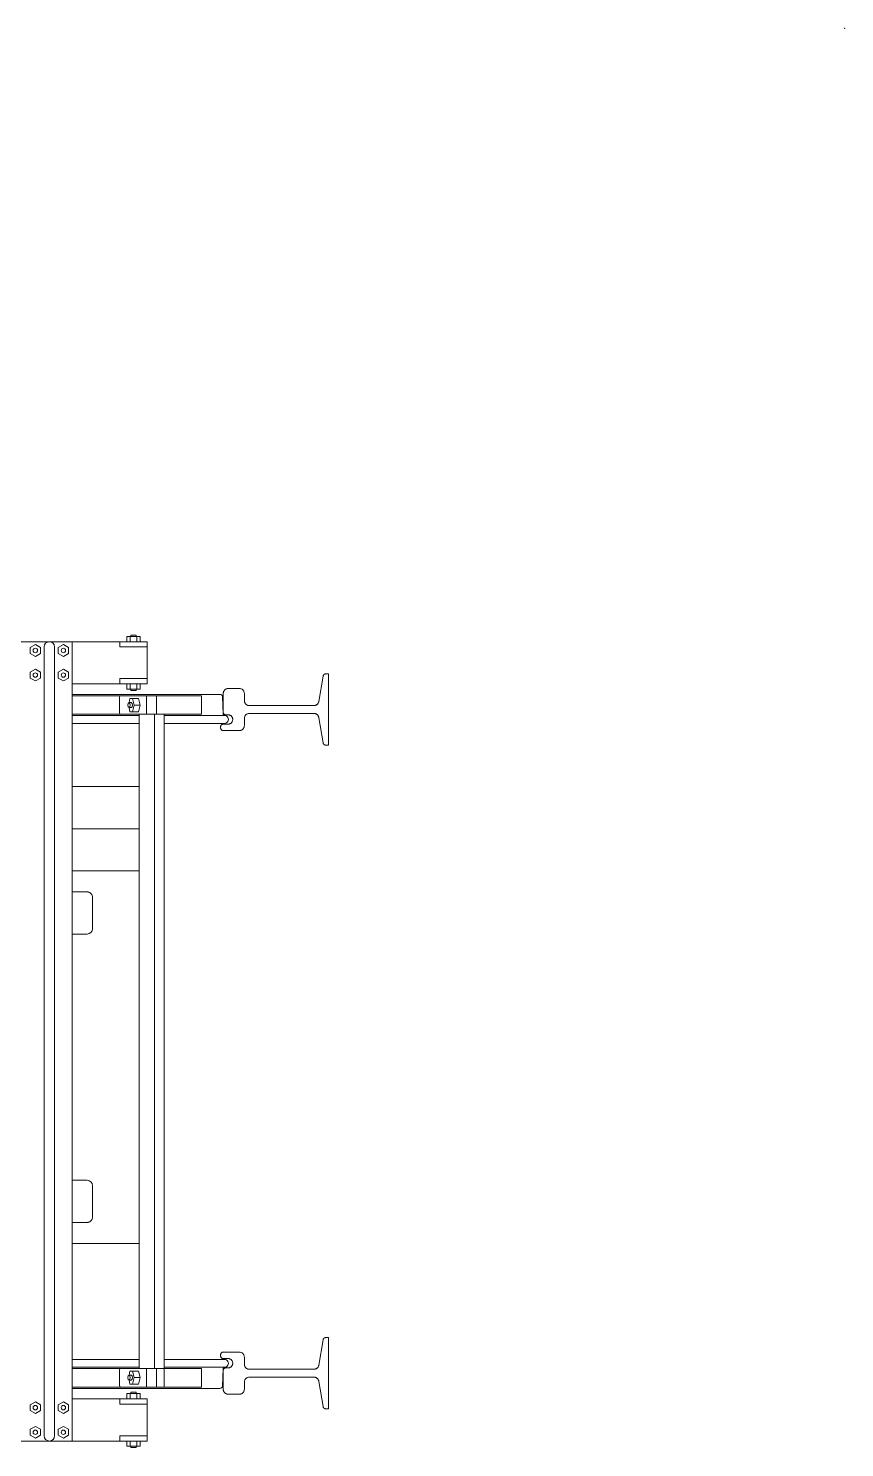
# Model space of a CAD drawing. Header units: inches. Extents: x 0 to 22, y 0 to 17.
# Drawn here: x 20.389 to 22, y 14.198 to 17 of the extents above; entities that cross this region are included whole.
import ezdxf

# ---------------------------------------------------------------- set-up
doc = ezdxf.new("R2010")
doc.units = ezdxf.units.IN
doc.header["$LTSCALE"] = 100
doc.header["$MEASUREMENT"] = 0
doc.linetypes.add('ACAD_ISO03W100', pattern=[30, 12, -18])
for name, color, linetype, lineweight in [('2-FRAMEDOTS', 7, 'Continuous', 0), ('RAIL', 7, 'Continuous', 0), ('TRUCK', 7, 'Continuous', 0)]:
    doc.layers.add(name, color=color, linetype=linetype, lineweight=lineweight)

msp = doc.modelspace()

# ---------------------------------------------------------------- linework, layer by layer
at = {"layer": '2-FRAMEDOTS', "color": 7, "linetype": 'Continuous'}
msp.add_point((22, 17), dxfattribs=at)
at = {"layer": 'RAIL', "color": 7, "linetype": 'ACAD_ISO03W100'}
for p, q in [((20.96238, 15.67137), (20.9708, 15.72127)), ((20.97573, 15.72543), (20.98177, 15.72543)), ((20.78377, 15.69683), (20.80537, 15.69683)), ((20.77877, 15.64477), (20.78324, 15.64477)), ((20.82537, 15.66303), (20.95252, 15.66303)), ((20.82537, 15.64743), (20.95254, 15.64743)), ((20.9624, 15.63909), (20.97078, 15.58921)), ((20.77357, 15.62635), (20.78324, 15.62635)), ((20.77357, 15.61363), (20.80537, 15.61363)), ((20.97571, 15.58503), (20.98177, 15.58503)), ((20.9624, 14.36106), (20.97078, 14.41095)), ((20.97571, 14.41512), (20.98177, 14.41512)), ((20.77357, 14.38652), (20.80537, 14.38652)), ((20.77357, 14.37381), (20.78324, 14.37381)), ((20.77877, 14.35539), (20.78324, 14.35539)), ((20.82537, 14.35272), (20.95254, 14.35272)), ((20.82537, 14.33712), (20.95252, 14.33712)), ((20.96238, 14.32879), (20.9708, 14.27889)), ((20.78377, 14.30332), (20.80537, 14.30332)), ((20.97573, 14.27472), (20.98177, 14.27472))]:
    msp.add_line(p, q, dxfattribs=at)
at = {"layer": 'RAIL'}
for p, q in [((20.98177, 15.72543), (20.98177, 15.58503)), ((20.77377, 15.68683), (20.77377, 15.64977)), ((20.81537, 15.68683), (20.81537, 15.67303)), ((20.81537, 15.63743), (20.81537, 15.62363)), ((20.76857, 15.62135), (20.76857, 15.61863)), ((20.98177, 14.27472), (20.98177, 14.41512)), ((20.76857, 14.37881), (20.76857, 14.38152)), ((20.81537, 14.36272), (20.81537, 14.37652)), ((20.77377, 14.31332), (20.77377, 14.35039)), ((20.81537, 14.31332), (20.81537, 14.32712))]:
    msp.add_line(p, q, dxfattribs=at)
at = {"layer": 'RAIL', "color": 7, "linetype": 'ACAD_ISO03W100'}
for centre, radius, start, end in [((20.97573, 15.72043), 0.005, 90, 170.41684), ((20.78377, 15.68683), 0.01, 90, 180), ((20.80537, 15.68683), 0.01, 0, 90), ((20.82537, 15.67303), 0.01, 180, 270), ((20.95252, 15.67303), 0.01, -90, -9.58316), ((20.77877, 15.64977), 0.005, 180, 270), ((20.78324, 15.63556), 0.00921, -90, 90), ((20.82537, 15.63743), 0.01, 90, 180), ((20.95254, 15.63743), 0.01, 9.53658, 90), ((20.77357, 15.62135), 0.005, 90, 180), ((20.77357, 15.61863), 0.005, 180, 270), ((20.80537, 15.62363), 0.01, -90, 0), ((20.97571, 15.59003), 0.005, -170.46342, -90), ((20.97571, 14.41012), 0.005, 90, 170.46342), ((20.77357, 14.38152), 0.005, 90, 180), ((20.77357, 14.37881), 0.005, 180, 270), ((20.80537, 14.37652), 0.01, 0, 90), ((20.77877, 14.35039), 0.005, 90, 180), ((20.78324, 14.3646), 0.00921, -90, 90), ((20.82537, 14.36272), 0.01, 180, 270), ((20.95254, 14.36272), 0.01, -90, -9.53658), ((20.82537, 14.32712), 0.01, 90, 180), ((20.95252, 14.32712), 0.01, 9.58316, 90), ((20.78377, 14.31332), 0.01, 180, 270), ((20.80537, 14.31332), 0.01, -90, 0), ((20.97573, 14.27972), 0.005, -170.41684, -90)]:
    msp.add_arc(centre, radius, start, end, dxfattribs=at)
at = {"layer": 'TRUCK', "color": 7, "linetype": 'Continuous'}
for p, q in [((20.18278, 15.78912), (20.43062, 15.78912)), ((20.62349, 15.78912), (20.43042, 15.78912)), ((20.62349, 15.77872), (20.56993, 15.77872)), ((20.61007, 15.79952), (20.58331, 15.79952)), ((20.58331, 15.79952), (20.58331, 15.78912)), ((20.59005, 15.79952), (20.59005, 15.78912)), ((20.60195, 15.80212), (20.59128, 15.80212)), ((20.59128, 15.80212), (20.59128, 15.79952)), ((20.60195, 15.80212), (20.60195, 15.79952)), ((20.60339, 15.79952), (20.60339, 15.78912)), ((20.61007, 15.79952), (20.61007, 15.78912)), ((20.62349, 15.70592), (20.47562, 15.70592)), ((20.62349, 15.71632), (20.56993, 15.71632)), ((20.58331, 15.69563), (20.58331, 15.70603)), ((20.61007, 15.69563), (20.58331, 15.69563)), ((20.59005, 15.69563), (20.59005, 15.70603)), ((20.59128, 15.69303), (20.59128, 15.69563)), ((20.60195, 15.69303), (20.59128, 15.69303)), ((20.60195, 15.69303), (20.60195, 15.69563)), ((20.60339, 15.69563), (20.60339, 15.70603)), ((20.61007, 15.69563), (20.61007, 15.70603)), ((20.76728, 15.68512), (20.47562, 15.68512)), ((20.73076, 15.68252), (20.47562, 15.68252)), ((20.569, 15.67994), (20.569, 15.64874)), ((20.58598, 15.68254), (20.57038, 15.68254)), ((20.58775, 15.66886), (20.58935, 15.67696)), ((20.59486, 15.67696), (20.59779, 15.66393)), ((20.59486, 15.65094), (20.59779, 15.66397)), ((20.59779, 15.66393), (20.59779, 15.66393)), ((20.6066, 15.67696), (20.60954, 15.66393)), ((20.6066, 15.65093), (20.60954, 15.66397)), ((20.60968, 15.66393), (20.60968, 15.66393)), ((20.62233, 15.68254), (20.62233, 15.64614)), ((20.64179, 15.68254), (20.64179, 15.64614)), ((20.73076, 15.68252), (20.73076, 15.64612)), ((20.73076, 15.64612), (20.47562, 15.64612)), ((20.60776, 15.64352), (20.47562, 15.64352)), ((20.58775, 15.65904), (20.58935, 15.65094)), ((20.60776, 14.35398), (20.60776, 15.64612)), ((20.63793, 14.35398), (20.63793, 15.64612)), ((20.65699, 14.31758), (20.65699, 15.64612)), ((20.77622, 15.64352), (20.65699, 15.64352)), ((20.60776, 15.62792), (20.47562, 15.62792)), ((20.77622, 15.62792), (20.65699, 15.62792)), ((20.60776, 15.50318), (20.47562, 15.50318)), ((20.60776, 15.41998), (20.47562, 15.41998)), ((20.60776, 15.33678), (20.47562, 15.33678)), ((20.50524, 15.29512), (20.47562, 15.29512)), ((20.50524, 15.21192), (20.47562, 15.21192)), ((20.50524, 14.72578), (20.47562, 14.72578)), ((20.50524, 14.64258), (20.47562, 14.64258)), ((20.60776, 14.60098), (20.47562, 14.60098)), ((20.60776, 14.37218), (20.47562, 14.37218)), ((20.60776, 14.35658), (20.47562, 14.35658)), ((20.5716, 14.35398), (20.47562, 14.35398)), ((20.569, 14.32018), (20.569, 14.35138)), ((20.73076, 14.35398), (20.5716, 14.35398)), ((20.58775, 14.34108), (20.58935, 14.34918)), ((20.59486, 14.34918), (20.59779, 14.33615)), ((20.6066, 14.34919), (20.60954, 14.33615)), ((20.62233, 14.31758), (20.62233, 14.35398)), ((20.64179, 14.31758), (20.64179, 14.35398)), ((20.77622, 14.37218), (20.65699, 14.37218)), ((20.77622, 14.35658), (20.65699, 14.35658)), ((20.73076, 14.31758), (20.73076, 14.35398)), ((20.58775, 14.33126), (20.58935, 14.32316)), ((20.59486, 14.32316), (20.59779, 14.33619)), ((20.59779, 14.33619), (20.59779, 14.33619)), ((20.6066, 14.32316), (20.60954, 14.33619)), ((20.60968, 14.33619), (20.60968, 14.33619)), ((20.5716, 14.31758), (20.47562, 14.31758)), ((20.76728, 14.31498), (20.47562, 14.31498)), ((20.62349, 14.29418), (20.47562, 14.29418)), ((20.58598, 14.31758), (20.57038, 14.31758)), ((20.73076, 14.31758), (20.5716, 14.31758)), ((20.61007, 14.30478), (20.58331, 14.30478)), ((20.58331, 14.30478), (20.58331, 14.29438)), ((20.59005, 14.30478), (20.59005, 14.29438)), ((20.60195, 14.30738), (20.59128, 14.30738)), ((20.59128, 14.30738), (20.59128, 14.30478)), ((20.60195, 14.30738), (20.60195, 14.30478)), ((20.60339, 14.30478), (20.60339, 14.29438)), ((20.61007, 14.30478), (20.61007, 14.29438)), ((20.62349, 14.28378), (20.56993, 14.28378)), ((20.18278, 14.21098), (20.43062, 14.21098)), ((20.62349, 14.21098), (20.43042, 14.21098)), ((20.62349, 14.22138), (20.56993, 14.22138)), ((20.58331, 14.20058), (20.58331, 14.21098)), ((20.59005, 14.20058), (20.59005, 14.21098)), ((20.60339, 14.20058), (20.60339, 14.21098)), ((20.61007, 14.20058), (20.61007, 14.21098)), ((20.61007, 14.20058), (20.58331, 14.20058)), ((20.59128, 14.19798), (20.59128, 14.20058)), ((20.60195, 14.19798), (20.59128, 14.19798)), ((20.60195, 14.19798), (20.60195, 14.20058))]:
    msp.add_line(p, q, dxfattribs=at)
at = {"layer": 'TRUCK', "linetype": 'Continuous'}
for p, q in [((20.39275, 15.77767), (20.40289, 15.78352)), ((20.39275, 15.77767), (20.39275, 15.76597)), ((20.40289, 15.78352), (20.41302, 15.77767)), ((20.41302, 15.77767), (20.41302, 15.76597)), ((20.44815, 15.77767), (20.45829, 15.78352)), ((20.44815, 15.77767), (20.44815, 15.76597)), ((20.45829, 15.78352), (20.46842, 15.77767)), ((20.46842, 15.77767), (20.46842, 15.76597)), ((20.39275, 15.76597), (20.40289, 15.76012)), ((20.40289, 15.76012), (20.41302, 15.76597)), ((20.44815, 15.76597), (20.45829, 15.76012)), ((20.45829, 15.76012), (20.46842, 15.76597)), ((20.39275, 15.72908), (20.40289, 15.73493)), ((20.39275, 15.72908), (20.39275, 15.71738)), ((20.40289, 15.73493), (20.41302, 15.72908)), ((20.41302, 15.72908), (20.41302, 15.71738)), ((20.44815, 15.72908), (20.45829, 15.73493)), ((20.44815, 15.72908), (20.44815, 15.71738)), ((20.45829, 15.73493), (20.46842, 15.72908)), ((20.46842, 15.72908), (20.46842, 15.71738)), ((20.39275, 15.71738), (20.40289, 15.71153)), ((20.40289, 15.71153), (20.41302, 15.71738)), ((20.44815, 15.71738), (20.45829, 15.71153)), ((20.45829, 15.71153), (20.46842, 15.71738)), ((20.58792, 15.66885), (20.59231, 15.66885)), ((20.58938, 15.67692), (20.60662, 15.67692)), ((20.59779, 15.66393), (20.59797, 15.66393)), ((20.59779, 15.66393), (20.59797, 15.66393)), ((20.59779, 15.66393), (20.60972, 15.66393)), ((20.58796, 15.65906), (20.59235, 15.65906)), ((20.58938, 15.65093), (20.6066, 15.65093)), ((20.58938, 14.34919), (20.6066, 14.34919)), ((20.58792, 14.33127), (20.59231, 14.33127)), ((20.58796, 14.34106), (20.59235, 14.34106)), ((20.58938, 14.3232), (20.60662, 14.3232)), ((20.59779, 14.33619), (20.59797, 14.33619)), ((20.59779, 14.33619), (20.59797, 14.33619)), ((20.59779, 14.33619), (20.60972, 14.33619)), ((20.39275, 14.28272), (20.40289, 14.28857)), ((20.39275, 14.27102), (20.39275, 14.28272)), ((20.39275, 14.27102), (20.40289, 14.26517)), ((20.40289, 14.28857), (20.41302, 14.28272)), ((20.40289, 14.26517), (20.41302, 14.27102)), ((20.41302, 14.27102), (20.41302, 14.28272)), ((20.44815, 14.28272), (20.45829, 14.28857)), ((20.44815, 14.27102), (20.44815, 14.28272)), ((20.44815, 14.27102), (20.45829, 14.26517)), ((20.45829, 14.28857), (20.46842, 14.28272)), ((20.45829, 14.26517), (20.46842, 14.27102)), ((20.46842, 14.27102), (20.46842, 14.28272)), ((20.39275, 14.23413), (20.40289, 14.23998)), ((20.40289, 14.23998), (20.41302, 14.23413)), ((20.44815, 14.23413), (20.45829, 14.23998)), ((20.45829, 14.23998), (20.46842, 14.23413)), ((20.39275, 14.22243), (20.39275, 14.23413)), ((20.39275, 14.22243), (20.40289, 14.21658)), ((20.40289, 14.21658), (20.41302, 14.22243)), ((20.41302, 14.22243), (20.41302, 14.23413)), ((20.44815, 14.22243), (20.44815, 14.23413)), ((20.44815, 14.22243), (20.45829, 14.21658)), ((20.45829, 14.21658), (20.46842, 14.22243)), ((20.46842, 14.22243), (20.46842, 14.23413))]:
    msp.add_line(p, q, dxfattribs=at)
at = {"layer": 'TRUCK'}
for p, q in [((20.42022, 15.77872), (20.42022, 15.00002)), ((20.44102, 15.77872), (20.44102, 15.00002)), ((20.47562, 15.78912), (20.47562, 15.00002)), ((20.56993, 15.78912), (20.56993, 15.77872)), ((20.62349, 15.78912), (20.62349, 15.70592)), ((20.56993, 15.71632), (20.56993, 15.70592)), ((20.77354, 15.64604), (20.77248, 15.68009)), ((20.51564, 15.28472), (20.51564, 15.22232)), ((20.42022, 14.22138), (20.42022, 15.00008)), ((20.44102, 14.22138), (20.44102, 15.00008)), ((20.47562, 14.21098), (20.47562, 15.00008)), ((20.51564, 14.65298), (20.51564, 14.71538)), ((20.77354, 14.35406), (20.77248, 14.32002)), ((20.56993, 14.28378), (20.56993, 14.29418)), ((20.62349, 14.21098), (20.62349, 14.29418)), ((20.56993, 14.21098), (20.56993, 14.22138))]:
    msp.add_line(p, q, dxfattribs=at)
at = {"layer": 'TRUCK', "linetype": 'Continuous'}
for centre in [(20.40288, 15.77182), (20.45828, 15.77182), (20.40288, 15.72323), (20.45828, 15.72323), (20.40288, 14.27687), (20.45828, 14.27687), (20.40288, 14.22828), (20.45828, 14.22828)]:
    msp.add_circle(centre, 0.00439, dxfattribs=at)
at = {"layer": 'TRUCK'}
for centre, start, end in [((20.43062, 15.77872), 0, 180), ((20.43062, 14.22138), 180, 360)]:
    msp.add_arc(centre, 0.0104, start, end, dxfattribs=at)
at = {"layer": 'TRUCK', "color": 7, "linetype": 'Continuous'}
for centre, radius, start, end in [((20.5716, 15.67994), 0.0026, 90, 180), ((20.76728, 15.67992), 0.0052, 1.78991, 90), ((20.5716, 15.64874), 0.0026, 180, 270), ((20.77614, 15.64612), 0.0026, -178.21009, -89.55942), ((20.77622, 15.63572), 0.0078, -90, 90.44058), ((20.50524, 15.22232), 0.0104, -90, 0), ((20.50524, 14.71538), 0.0104, 0, 90), ((20.5716, 14.35138), 0.0026, 90, 180), ((20.77614, 14.35398), 0.0026, 89.55942, 178.21009), ((20.77622, 14.36438), 0.0078, -90.44058, 90), ((20.5716, 14.32018), 0.0026, 180, 270), ((20.76728, 14.32018), 0.0052, -90, -1.78991)]:
    msp.add_arc(centre, radius, start, end, dxfattribs=at)
at = {"layer": 'TRUCK', "color": 7, "linetype": 'ACAD_ISO03W100'}
for centre, start, end in [((20.50524, 15.28472), 0, 90), ((20.50524, 14.65298), -90, 0)]:
    msp.add_arc(centre, 0.0104, start, end, dxfattribs=at)
at = {"layer": 'TRUCK', "color": 7, "linetype": 'Continuous'}
for centre in [(20.58777, 15.66395), (20.58777, 14.33617)]:
    msp.add_ellipse(centre, major_axis=(0, -0.00491), ratio=0.4465286, dxfattribs=at)
for centre, start_param, end_param in [((20.59216, 15.66395), 0.0863292, 3.0748721), ((20.59216, 14.33617), 0.0667205, 3.0552634)]:
    msp.add_ellipse(centre, major_axis=(0, -0.00491), ratio=0.4465286, start_param=start_param, end_param=end_param, dxfattribs=at)

doc.saveas('drawing.dxf')
